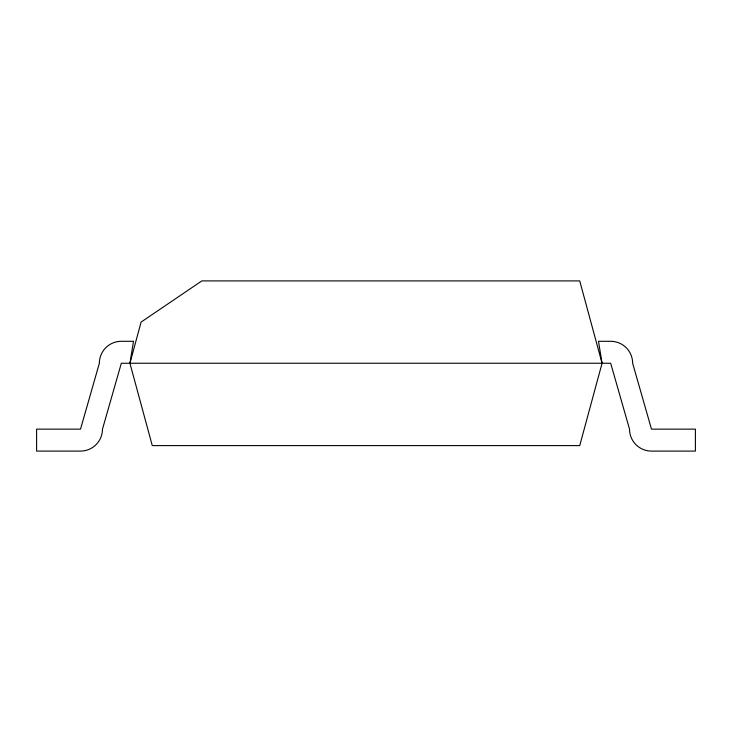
<?xml version="1.0" encoding="UTF-8"?>
<svg xmlns="http://www.w3.org/2000/svg" width="732" height="732" viewBox="0 0 732 732"><rect width="100%" height="100%" fill="white"/><g stroke="black" fill="none" stroke-linecap="round" stroke-linejoin="round"><path stroke-width="1.1" d="M129.93 363.255L133.508 341.295L121.32 341.295A21.96 21.96 0 0 0 99.36 363.255L80.52 429.135L36.6 429.135L36.6 451.095L80.52 451.095A21.96 21.96 0 0 0 102.48 429.135L121.32 363.255L610.68 363.255L629.52 429.135A21.96 21.96 0 0 0 651.48 451.095L695.4 451.095L695.4 429.135L651.48 429.135L632.64 363.255A21.96 21.96 0 0 0 610.68 341.295L598.492 341.295L602.07 363.255L579.726 445.605L152.274 445.605L129.93 363.255L141.102 322.08L201.84 280.905L579.726 280.905L602.07 363.255"/></g></svg>
